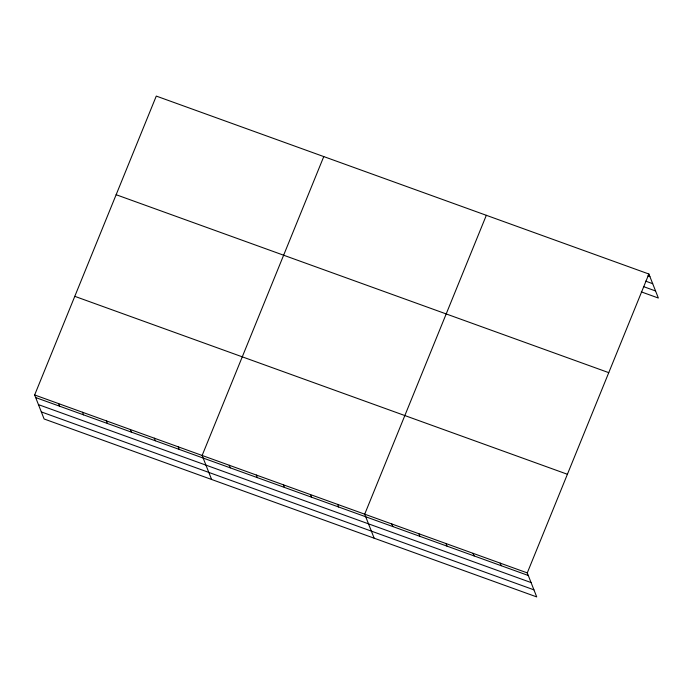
<?xml version="1.0" encoding="UTF-8"?>
<svg xmlns="http://www.w3.org/2000/svg" width="693" height="693" viewBox="0 0 693 693"><rect width="100%" height="100%" fill="white"/><g stroke="black" fill="none" stroke-linecap="round" stroke-linejoin="round"><path stroke-width="1.04" d="M648.891 274.021L527.269 572.903L536.72 596.916L44.109 418.979L34.65 394.967L156.28 96.084L648.891 274.021L658.35 298.033L641.294 291.874M323.77 156.583L202.139 455.466L211.599 479.478M486.33 215.306L364.7 514.189L374.159 538.192M647.903 275.892L649.913 276.62M645.677 281.15L652.693 283.688M643.528 286.616L655.569 290.965M116.138 194.716L608.757 372.652M74.783 296.335L567.402 474.272M34.65 394.967L527.269 572.903M35.672 397.557L528.283 575.493M38.453 404.625L531.072 582.562M41.32 411.911L533.939 589.847M500.173 563.114L501.195 565.713M473.076 553.335L474.099 555.925M445.98 543.546L447.002 546.136M418.893 533.757L419.915 536.347M391.796 523.969L392.818 526.567M337.612 504.4L338.626 506.99M310.516 494.611L311.538 497.202M283.42 484.823L284.442 487.422M256.323 475.043L257.346 477.633M229.236 465.254L230.258 467.844M178.214 446.82L179.236 449.41M154.288 438.184L155.31 440.774M130.362 429.539L131.375 432.129M106.427 420.894L107.45 423.484M82.502 412.248L83.524 414.847M58.576 403.612L59.598 406.202"/></g></svg>
